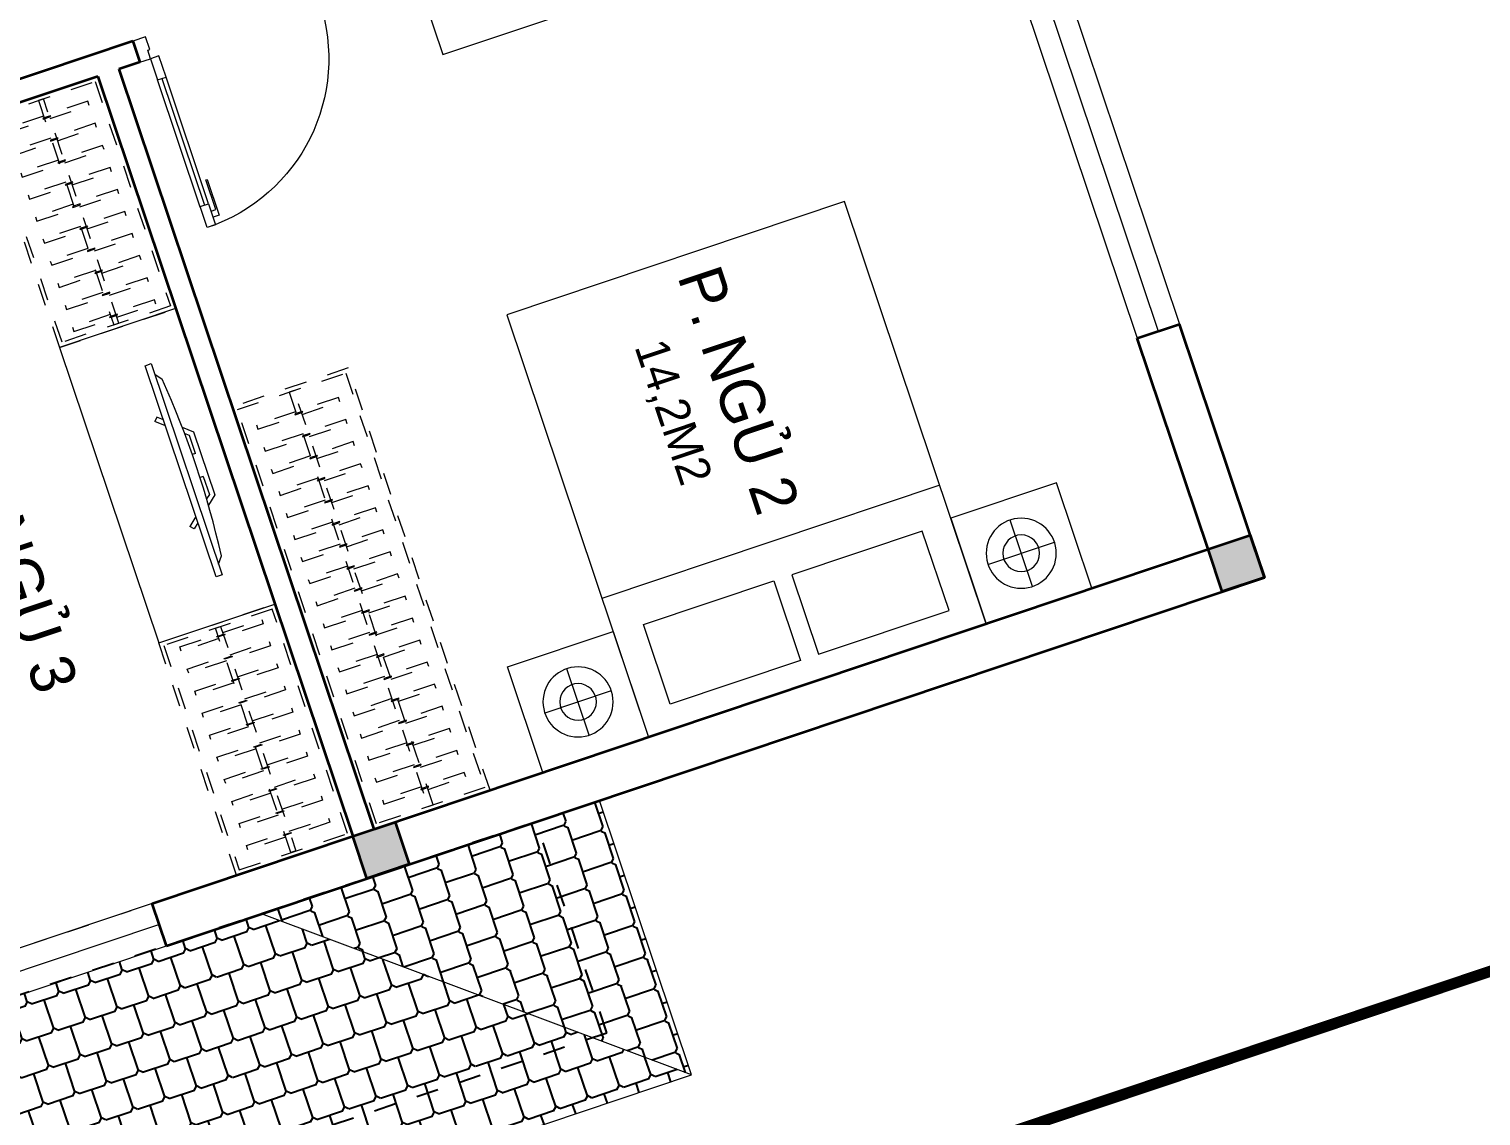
# Model space of a CAD drawing. Header units: metres. Extents: x 568332 to 569219, y 2065964 to 2066430.
# Drawn here: x 568485.88 to 568492.4, y 2066222.83 to 2066227.71 of the extents above; entities that cross this region are included whole.
import ezdxf

# ---------------------------------------------------------------- set-up
doc = ezdxf.new("R2010")
doc.units = ezdxf.units.M
for name, pattern in [('$AUDIT_BAD_LTYPE2', [0]), ('CENTER', [2, 1.25, -0.25, 0.25, -0.25]), ('HIDDEN', [0.375, 0.25, -0.125]), ('X-5M-G-MB PHONGNGU$0$HIDDEN2', [0.1875, 0.125, -0.0625])]:
    doc.linetypes.add(name, pattern=pattern)
doc.layers.get('0').update_dxf_attribs({"linetype": 'CONTINUOUS'})
doc.layers.get('DEFPOINTS').update_dxf_attribs({"linetype": 'CONTINUOUS'})
for name, color, linetype, lineweight in [('-CENTER', 143, 'CENTER', 13), ('-CONCRETE', 1, 'CONTINUOUS', 35), ('-DOOR', 137, 'CONTINUOUS', 9), ('-FURNITURE', 46, 'CONTINUOUS', 9), ('-LINE1', 7, 'CONTINUOUS', 18), ('-WALL', 4, 'CONTINUOUS', 35), ('TEXT25', 2, 'CONTINUOUS', 13)]:
    doc.layers.add(name, color=color, linetype=linetype, lineweight=lineweight)
doc.layers.add('-RANH GIOI LO DAT', color=12, linetype='CONTINUOUS')
doc.layers.add('13. NET HATCH', color=252, linetype='CONTINUOUS')
doc.styles.add('SVN_AVO_thuong', font='')
doc.styles.add('T1', font='', dxfattribs={"height": 200})
doc.styles.get('SVN_AVO_thuong').set_extended_font_data('SVN-Avo')
doc.styles.get('T1').set_extended_font_data('VNgeometric Light')

# ---------------------------------------------------------------- blocks, each defined once
blk = doc.blocks.new('*U250')
at = {"linetype": 'X-5M-G-MB PHONGNGU$0$HIDDEN2'}
for points in [[(0, 600.0000000004657), (0, 0), (1199.92683835766, -3.773158211537314e-10), (1199.92683835766, 600.0000000000883)], [(1179.92683835766, 579.999661372015), (1179.92683835766, 19.99966137201513), (20, 20.00000000046566), (20, 580.0000000004657)], [(1179.92683835766, 286.6991212950972), (1179.92683835766, 313.099121295004), (20, 313.0991212953813), (19.99999859370291, 286.6991212952417)], [(113.7817614636733, 319.1750910408318), (109.4317788550979, 319.1750910408318), (109.4317788550979, 280.441767644881), (113.7817614636733, 280.441767644881)], [(227.7817614636733, 319.1750910407849), (223.4317788550979, 319.1750910407849), (223.4317788550979, 280.4417676448341), (227.7817614636733, 280.4417676448341)], [(341.7817614636733, 319.175091040738), (337.4317788550979, 319.175091040738), (337.4317788550979, 280.4417676447872), (341.7817614636733, 280.4417676447872)], [(455.7817614636733, 319.1750910406911), (451.4317788550979, 319.1750910406911), (451.4317788550979, 280.4417676447403), (455.7817614636733, 280.4417676447403)], [(569.7817614636733, 319.1750910406442), (565.431778855098, 319.1750910406442), (565.431778855098, 280.4417676446934), (569.7817614636733, 280.4417676446934)], [(683.7817614636733, 319.1750910405973), (679.431778855098, 319.1750910405973), (679.431778855098, 280.4417676446465), (683.7817614636733, 280.4417676446465)], [(797.7817614636733, 319.1750910405504), (793.431778855098, 319.1750910405504), (793.431778855098, 280.4417676445996), (797.7817614636733, 280.4417676445996)], [(911.7817614636733, 319.1750910405035), (907.431778855098, 319.1750910405035), (907.431778855098, 280.4417676445527), (911.7817614636733, 280.4417676445527)], [(1025.781761463673, 319.1750910404566), (1021.431778855098, 319.1750910404566), (1021.431778855098, 280.4417676445057), (1025.781761463673, 280.4417676445057)], [(1139.781761463673, 319.1750910404097), (1135.431778855098, 319.1750910404097), (1135.431778855098, 280.4417676444588), (1139.781761463673, 280.4417676444588)]]:
    blk.add_lwpolyline(points, close=True, dxfattribs=at)
for points in [[(122.2409142897814, 313.1103512093413), (122.2409142897814, 515.2497102723445), (100.1765458012815, 515.2497102723445), (100.1765458012815, 313.1103512093413)], [(236.2409142897814, 313.1103512092944), (236.2409142897814, 515.2497102722975), (214.1765458012815, 515.2497102722975), (214.1765458012815, 313.1103512092944)], [(350.2409142897814, 313.1103512092475), (350.2409142897814, 515.2497102722507), (328.1765458012815, 515.2497102722507), (328.1765458012815, 313.1103512092475)], [(464.2409142897814, 313.1103512092006), (464.2409142897814, 515.2497102722037), (442.1765458012815, 515.2497102722037), (442.1765458012815, 313.1103512092006)], [(578.2409142897814, 313.1103512091537), (578.2409142897814, 515.2497102721569), (556.1765458012815, 515.2497102721569), (556.1765458012815, 313.1103512091537)], [(692.2409142897814, 313.1103512091068), (692.2409142897814, 515.24971027211), (670.1765458012815, 515.24971027211), (670.1765458012815, 313.1103512091068)], [(806.2409142897814, 313.1103512090599), (806.2409142897814, 515.249710272063), (784.1765458012815, 515.249710272063), (784.1765458012815, 313.1103512090599)], [(920.2409142897814, 313.110351209013), (920.2409142897814, 515.2497102720162), (898.1765458012815, 515.2497102720162), (898.1765458012815, 313.110351209013)], [(1034.240914289781, 313.1103512089661), (1034.240914289781, 515.2497102719692), (1012.176545801281, 515.2497102719692), (1012.176545801281, 313.1103512089661)], [(1148.240914289781, 313.1103512089192), (1148.240914289781, 515.2497102719224), (1126.176545801281, 515.2497102719224), (1126.176545801281, 313.1103512089192)], [(100.1765458012815, 286.7103512094345), (100.1765458012815, 92.0852110228024), (122.2409142897814, 92.0852110228024), (122.2409142897814, 286.7103512094345)], [(214.1765458012815, 286.7103512093876), (214.1765458012815, 92.08521102275549), (236.2409142897814, 92.08521102275549), (236.2409142897814, 286.7103512093876)], [(328.1765458012815, 286.7103512093407), (328.1765458012815, 92.08521102270858), (350.2409142897814, 92.08521102270858), (350.2409142897814, 286.7103512093407)], [(442.1765458012815, 286.7103512092938), (442.1765458012815, 92.08521102266168), (464.2409142897814, 92.08521102266168), (464.2409142897814, 286.7103512092938)], [(556.1765458012815, 286.7103512092469), (556.1765458012815, 92.08521102261477), (578.2409142897814, 92.08521102261477), (578.2409142897814, 286.7103512092469)], [(670.1765458012815, 286.7103512092), (670.1765458012815, 92.08521102256786), (692.2409142897814, 92.08521102256786), (692.2409142897814, 286.7103512092)], [(784.1765458012815, 286.7103512091531), (784.1765458012815, 92.08521102252095), (806.2409142897814, 92.08521102252095), (806.2409142897814, 286.7103512091531)], [(898.1765458012815, 286.7103512091062), (898.1765458012815, 92.08521102247404), (920.2409142897814, 92.08521102247404), (920.2409142897814, 286.7103512091062)], [(1012.176545801281, 286.7103512090592), (1012.176545801281, 92.08521102242715), (1034.240914289781, 92.08521102242715), (1034.240914289781, 286.7103512090592)], [(1126.176545801281, 286.7103512090123), (1126.176545801281, 92.08521102238024), (1148.240914289781, 92.08521102238024), (1148.240914289781, 286.7103512090123)]]:
    blk.add_lwpolyline(points, dxfattribs=at)
blk = doc.blocks.new('*U149')
at = {"linetype": '$AUDIT_BAD_LTYPE2'}
for p, q in [((70, 100), (70, 699.9999999999982)), ((90, 699.9999999999982), (90, 100))]:
    blk.add_line(p, q, dxfattribs=at)
for points in [[(50, 699.9999999999982), (90, 699.9999999999982), (90, 799.9999999999982), (50, 799.9999999999982), (50, 699.9999999999982)], [(50, 702.9059272893337), (50, 100)], [(50, 100), (90, 100), (90, 0), (50, 0), (50, 100)]]:
    blk.add_lwpolyline(points)
for points in [[(118.2698876160139, 594.5156181119073), (118.2698876160139, 764.1349438079906), (90, 764.1349438079906), (90, 735.8650561920058), (112.6159100928053, 735.8650561920058), (112.6159100928053, 594.5156181119073)], [(0, 0), (50, 0), (50, -40), (60, -40), (60, -99.99999999999272), (0, -99.99999999999272)], [(899.9999999999982, 1.3252863207713e-28), (849.9999999999982, 1.3252863207713e-28), (849.9999999999982, -40.00000000000001), (839.9999999999982, -40.00000000000001), (839.9999999999982, -99.99999999999272), (899.9999999999982, -99.99999999999272)]]:
    blk.add_lwpolyline(points, close=True)
at = {"linetype": '$AUDIT_BAD_LTYPE2', "ltscale": 0.3}
blk.add_arc((50, 0), 799.9999999999982, 0, 90, dxfattribs=at)
blk = doc.blocks.new('*U168')
at = {"linetype": 'X-5M-G-MB PHONGNGU$0$HIDDEN2'}
for points in [[(0, 600.0000000004657), (0, 0), (2181.818181820297, -7.813323814654285e-10), (2181.818181820297, 599.9999999996843)], [(2161.818181820297, 579.999661371611), (2161.818181820297, 19.99966137161111), (20, 20.00000000046566), (20, 580.0000000004657)], [(2161.818181820297, 286.6991212946932), (2161.818181820297, 313.0991212946), (20, 313.0991212953813), (19.99999859370291, 286.6991212952417)], [(113.7817614636733, 319.1750910408318), (109.4317788550979, 319.1750910408318), (109.4317788550979, 280.441767644881), (113.7817614636733, 280.441767644881)], [(227.7817614636733, 319.1750910407849), (223.4317788550979, 319.1750910407849), (223.4317788550979, 280.4417676448341), (227.7817614636733, 280.4417676448341)], [(341.7817614636733, 319.175091040738), (337.4317788550979, 319.175091040738), (337.4317788550979, 280.4417676447872), (341.7817614636733, 280.4417676447872)], [(455.7817614636733, 319.1750910406911), (451.4317788550979, 319.1750910406911), (451.4317788550979, 280.4417676447403), (455.7817614636733, 280.4417676447403)], [(569.7817614636733, 319.1750910406442), (565.431778855098, 319.1750910406442), (565.431778855098, 280.4417676446934), (569.7817614636733, 280.4417676446934)], [(683.7817614636733, 319.1750910405973), (679.431778855098, 319.1750910405973), (679.431778855098, 280.4417676446465), (683.7817614636733, 280.4417676446465)], [(797.7817614636733, 319.1750910405504), (793.431778855098, 319.1750910405504), (793.431778855098, 280.4417676445996), (797.7817614636733, 280.4417676445996)], [(911.7817614636733, 319.1750910405035), (907.431778855098, 319.1750910405035), (907.431778855098, 280.4417676445527), (911.7817614636733, 280.4417676445527)], [(1025.781761463673, 319.1750910404566), (1021.431778855098, 319.1750910404566), (1021.431778855098, 280.4417676445057), (1025.781761463673, 280.4417676445057)], [(1139.781761463673, 319.1750910404097), (1135.431778855098, 319.1750910404097), (1135.431778855098, 280.4417676444588), (1139.781761463673, 280.4417676444588)], [(1253.781761463673, 319.1750910403628), (1249.431778855098, 319.1750910403628), (1249.431778855098, 280.4417676444119), (1253.781761463673, 280.4417676444119)], [(1367.781761463673, 319.1750910403159), (1363.431778855098, 319.1750910403159), (1363.431778855098, 280.441767644365), (1367.781761463673, 280.441767644365)], [(1481.781761463673, 319.175091040269), (1477.431778855098, 319.175091040269), (1477.431778855098, 280.4417676443181), (1481.781761463673, 280.4417676443181)], [(1595.781761463673, 319.175091040222), (1591.431778855098, 319.175091040222), (1591.431778855098, 280.4417676442712), (1595.781761463673, 280.4417676442712)], [(1709.781761463673, 319.1750910401751), (1705.431778855098, 319.1750910401751), (1705.431778855098, 280.4417676442243), (1709.781761463673, 280.4417676442243)], [(1823.781761463673, 319.1750910401282), (1819.431778855098, 319.1750910401282), (1819.431778855098, 280.4417676441774), (1823.781761463673, 280.4417676441774)], [(1937.781761463673, 319.1750910400813), (1933.431778855098, 319.1750910400813), (1933.431778855098, 280.4417676441305), (1937.781761463673, 280.4417676441305)], [(2051.781761463673, 319.1750910400344), (2047.431778855098, 319.1750910400344), (2047.431778855098, 280.4417676440836), (2051.781761463673, 280.4417676440836)]]:
    blk.add_lwpolyline(points, close=True, dxfattribs=at)
for points in [[(122.2409142897814, 313.1103512093413), (122.2409142897814, 515.2497102723445), (100.1765458012815, 515.2497102723445), (100.1765458012815, 313.1103512093413)], [(236.2409142897814, 313.1103512092944), (236.2409142897814, 515.2497102722975), (214.1765458012815, 515.2497102722975), (214.1765458012815, 313.1103512092944)], [(350.2409142897814, 313.1103512092475), (350.2409142897814, 515.2497102722507), (328.1765458012815, 515.2497102722507), (328.1765458012815, 313.1103512092475)], [(464.2409142897814, 313.1103512092006), (464.2409142897814, 515.2497102722037), (442.1765458012815, 515.2497102722037), (442.1765458012815, 313.1103512092006)], [(578.2409142897814, 313.1103512091537), (578.2409142897814, 515.2497102721569), (556.1765458012815, 515.2497102721569), (556.1765458012815, 313.1103512091537)], [(692.2409142897814, 313.1103512091068), (692.2409142897814, 515.24971027211), (670.1765458012815, 515.24971027211), (670.1765458012815, 313.1103512091068)], [(806.2409142897814, 313.1103512090599), (806.2409142897814, 515.249710272063), (784.1765458012815, 515.249710272063), (784.1765458012815, 313.1103512090599)], [(920.2409142897814, 313.110351209013), (920.2409142897814, 515.2497102720162), (898.1765458012815, 515.2497102720162), (898.1765458012815, 313.110351209013)], [(1034.240914289781, 313.1103512089661), (1034.240914289781, 515.2497102719692), (1012.176545801281, 515.2497102719692), (1012.176545801281, 313.1103512089661)], [(1148.240914289781, 313.1103512089192), (1148.240914289781, 515.2497102719224), (1126.176545801281, 515.2497102719224), (1126.176545801281, 313.1103512089192)], [(1262.240914289781, 313.1103512088723), (1262.240914289781, 515.2497102718754), (1240.176545801281, 515.2497102718754), (1240.176545801281, 313.1103512088723)], [(1376.240914289781, 313.1103512088254), (1376.240914289781, 515.2497102718285), (1354.176545801281, 515.2497102718285), (1354.176545801281, 313.1103512088254)], [(1490.240914289781, 313.1103512087785), (1490.240914289781, 515.2497102717816), (1468.176545801281, 515.2497102717816), (1468.176545801281, 313.1103512087785)], [(1604.240914289781, 313.1103512087315), (1604.240914289781, 515.2497102717347), (1582.176545801281, 515.2497102717347), (1582.176545801281, 313.1103512087315)], [(1718.240914289781, 313.1103512086846), (1718.240914289781, 515.2497102716878), (1696.176545801281, 515.2497102716878), (1696.176545801281, 313.1103512086846)], [(1832.240914289781, 313.1103512086377), (1832.240914289781, 515.2497102716409), (1810.176545801281, 515.2497102716409), (1810.176545801281, 313.1103512086377)], [(1946.240914289781, 313.1103512085908), (1946.240914289781, 515.2497102715939), (1924.176545801281, 515.2497102715939), (1924.176545801281, 313.1103512085908)], [(2060.240914289781, 313.1103512085439), (2060.240914289781, 515.2497102715471), (2038.176545801281, 515.2497102715471), (2038.176545801281, 313.1103512085439)], [(100.1765458012815, 286.7103512094345), (100.1765458012815, 92.0852110228024), (122.2409142897814, 92.0852110228024), (122.2409142897814, 286.7103512094345)], [(214.1765458012815, 286.7103512093876), (214.1765458012815, 92.08521102275549), (236.2409142897814, 92.08521102275549), (236.2409142897814, 286.7103512093876)], [(328.1765458012815, 286.7103512093407), (328.1765458012815, 92.08521102270858), (350.2409142897814, 92.08521102270858), (350.2409142897814, 286.7103512093407)], [(442.1765458012815, 286.7103512092938), (442.1765458012815, 92.08521102266168), (464.2409142897814, 92.08521102266168), (464.2409142897814, 286.7103512092938)], [(556.1765458012815, 286.7103512092469), (556.1765458012815, 92.08521102261477), (578.2409142897814, 92.08521102261477), (578.2409142897814, 286.7103512092469)], [(670.1765458012815, 286.7103512092), (670.1765458012815, 92.08521102256786), (692.2409142897814, 92.08521102256786), (692.2409142897814, 286.7103512092)], [(784.1765458012815, 286.7103512091531), (784.1765458012815, 92.08521102252095), (806.2409142897814, 92.08521102252095), (806.2409142897814, 286.7103512091531)], [(898.1765458012815, 286.7103512091062), (898.1765458012815, 92.08521102247404), (920.2409142897814, 92.08521102247404), (920.2409142897814, 286.7103512091062)], [(1012.176545801281, 286.7103512090592), (1012.176545801281, 92.08521102242715), (1034.240914289781, 92.08521102242715), (1034.240914289781, 286.7103512090592)], [(1126.176545801281, 286.7103512090123), (1126.176545801281, 92.08521102238024), (1148.240914289781, 92.08521102238024), (1148.240914289781, 286.7103512090123)], [(1240.176545801281, 286.7103512089654), (1240.176545801281, 92.08521102233333), (1262.240914289781, 92.08521102233333), (1262.240914289781, 286.7103512089654)], [(1354.176545801281, 286.7103512089186), (1354.176545801281, 92.08521102228642), (1376.240914289781, 92.08521102228642), (1376.240914289781, 286.7103512089186)], [(1468.176545801281, 286.7103512088717), (1468.176545801281, 92.0852110222395), (1490.240914289781, 92.0852110222395), (1490.240914289781, 286.7103512088717)], [(1582.176545801281, 286.7103512088247), (1582.176545801281, 92.0852110221926), (1604.240914289781, 92.0852110221926), (1604.240914289781, 286.7103512088247)], [(1696.176545801281, 286.7103512087778), (1696.176545801281, 92.0852110221457), (1718.240914289781, 92.0852110221457), (1718.240914289781, 286.7103512087778)], [(1810.176545801281, 286.7103512087309), (1810.176545801281, 92.08521102209879), (1832.240914289781, 92.08521102209879), (1832.240914289781, 286.7103512087309)], [(1924.176545801281, 286.710351208684), (1924.176545801281, 92.08521102205188), (1946.240914289781, 92.08521102205188), (1946.240914289781, 286.710351208684)], [(2038.176545801281, 286.7103512086371), (2038.176545801281, 92.08521102200497), (2060.240914289781, 92.08521102200497), (2060.240914289781, 286.7103512086371)]]:
    blk.add_lwpolyline(points, dxfattribs=at)
blk = doc.blocks.new('XR.MB.LM123$0$tvi 1')
blk.add_lwpolyline([(28.54445810673496, -2.291926648467779e-10), (28.54445810673496, -999.9999999999964), (-7.275957614183426e-12, -1000), (0, 0)], close=True)
for points in [[(28.54445810680045, -50.31958968611434), (52.37372755713295, -80.86315460130209)], [(-24.09820395050338, -235.5599978379832), (-39.09879504836863, -251.7939635238108)], [(0, -284.7849796677438), (-39.09879504836863, -251.7939635238108)], [(0, -255.9952397129928), (-24.09820395050338, -235.5599978379832)], [(69.66229681991535, -315.0836646851385), (111.1934016081432, -350.2927865858655), (111.193401608034, -649.712917566063), (69.68611289083492, -684.9110379843005)], [(89.09002233762294, -445.7449799550195), (89.09002233762294, -359.9578938602899), (70.91298945683957, -344.6203678706661)], [(89.09002233762294, -445.7449799550195), (73.49991829216015, -445.7449799550232)], [(89.09002233768115, -554.2550200447404), (89.09002233773936, -640.0421061392371), (70.91298945678864, -655.3796321293303)], [(89.09002233768115, -554.2550200447404), (73.49991829216015, -554.2550200447404)], [(0, -715.2150203320198), (-39.09879504836863, -748.2060364759491)], [(-24.09820395050338, -764.4400021620095), (-39.09879504836863, -748.2060364759491)], [(0, -744.004760287), (-24.09820395050338, -764.4400021620095)], [(28.54445810674224, -949.680410313882), (52.37372755713295, -919.1368453984578)]]:
    blk.add_lwpolyline(points)
blk.add_arc((-4025.16618952866, -499.9999999999964), 4099.025185406737, 354.1310878512652, 5.868912148527433)
blk = doc.blocks.new('G1600')
for p, q in [((137477.0741823114, -212827.2147267315), (139077.0741823114, -212827.2147267327)), ((137227.6935681712, -213391.7193460799), (137227.6935681718, -213076.8871672568)), ((139326.4547964507, -213391.7193460799), (139326.4547964501, -213076.8871672568)), ((137385.1096575831, -213234.3032566686), (137070.2774787599, -213234.3032566681)), ((139169.0387070388, -213234.3032566686), (139483.870885862, -213234.3032566681))]:
    blk.add_line(p, q)
blk.add_lwpolyline([(137477.074182311, -213484.2147267315), (137477.0741823123, -211484.2147267315), (139077.0741823123, -211484.2147267327), (139077.074182311, -213484.2147267327), (137477.074182311, -213484.2147267315)])
for points in [[(136977.074182316, -213484.2147267311), (136977.0741823163, -212984.3917867657), (137477.0741823113, -212984.3917867661), (137477.074182311, -213484.2147267315)], [(137617.074182311, -213375.2147267316), (137617.0741823112, -212998.7147267316), (138234.5741823112, -212998.714726732), (138234.574182311, -213375.214726732)], [(138937.074182311, -213375.2147267325), (138937.0741823112, -212998.7147267325), (138319.5741823112, -212998.7147267321), (138319.574182311, -213375.2147267321)], [(139577.0741823059, -213484.2147267331), (139577.0741823062, -212984.3917867677), (139077.0741823113, -212984.3917867673), (139077.074182311, -213484.2147267327)]]:
    blk.add_lwpolyline(points, close=True)
for centre, radius in [((137227.6935681715, -213234.3032566684), 157.4160894116067), ((139326.4547964504, -213234.3032566684), 157.4160894116067), ((137227.6935681715, -213234.3032566684), 82.41608941160666), ((139326.4547964504, -213234.3032566684), 82.41608941160666)]:
    blk.add_circle(centre, radius)
blk = doc.blocks.new('A$C5C575821')
at = {"layer": '-CONCRETE'}
h = blk.add_hatch(color=256, dxfattribs=at)
h.dxf.hatch_style = 1
h.paths.add_polyline_path([(-0.00237559899687767, 200.0000000000146), (-0.00237559899687767, 1.455191522836685e-11), (199.9976244010031, 1.455191522836685e-11), (199.9976244010031, 200.0000000000146)])
blk.add_lwpolyline([(-0.00237559899687767, 1.455191522836685e-11), (199.9976244010031, 1.455191522836685e-11), (199.9976244010031, 200.0000000000146), (-0.00237559899687767, 200.0000000000146)], close=True, dxfattribs=at)
blk = doc.blocks.new('A$C4D045CFB')
at = {"layer": '13. NET HATCH'}
h = blk.add_hatch(dxfattribs=at)
h.set_pattern_fill('MAIGO-12', color=256, scale=300, angle=180)
h.set_pattern_definition([(180, (-90, 1.102182119232618e-14), (-75.00000000000001, -150), [120, -30, 120, -30]), (270, (-75, -14.99999999999999), (74.99999999999997, -150), [135, -165]), (225, (-60, 7.34788079488412e-15), (-75.00000000142688, -150.0000000028537), [21.213203436, -403.0508652]), (315, (-90, 1.102182119232618e-14), (75.00000000142684, -150.0000000028537), [21.213203436, -403.0508652])])
h.paths.add_polyline_path([(1299.999119955668, 6100.494044825784), (1299.953723877203, 5215.284894083044), (1299.999119955668, 5229.592269479996), (1299.999119955668, 4500.000660992693), (-0.0008800443320069462, 6100.494044825784)])
h = blk.add_hatch(dxfattribs=at)
h.set_pattern_fill('MAIGO-12', color=256, scale=300, angle=270)
h.set_pattern_definition([(270, (-1.653273178848927e-14, -90), (150, -75.00000000000003), [120, -30, 120, -30]), (0, (14.99999999999999, -75), (150, 74.99999999999996), [135, -165]), (315, (-1.102182119232618e-14, -60), (150.0000000028537, -75.0000000014269), [21.213203436, -403.0508652]), (45, (-1.653273178848927e-14, -90), (150.0000000028537, 75.00000000142683), [21.213203436, -403.0508652])])
h.paths.add_polyline_path([(-0.0008800443320069462, 6100.494044825784), (1299.999119955668, 4500.000660992693), (1299.999119955668, 1300.000660992693), (-0.0008800443320069462, 0.000660992693156004)])
h = blk.add_hatch(dxfattribs=at)
h.set_pattern_fill('MAIGO-12', color=256, scale=300)
h.set_pattern_definition([(0, (90, 0), (75, 150), [120, -30, 120, -30]), (90, (75, 15), (-74.99999999999999, 150), [135, -165]), (45, (60, 0), (75.00000000142687, 150.0000000028537), [21.213203436, -403.0508652]), (135, (90, 0), (-75.00000000142686, 150.0000000028537), [21.213203436, -403.0508652])])
h.paths.add_polyline_path([(1299.999119955668, 1300.000660992693), (1299.999119955668, 0.000660992693156004), (-0.0008800443320069462, 0.000660992693156004)])
at = {"layer": '-LINE1'}
for p, q in [((-0.0008800443320069462, 0.000660992693156004), (-0.0008800443320069462, 6100.494044825784)), ((-0.0008800443320069462, 6100.494044825784), (1299.999119955668, 6100.494044825784)), ((-0.0008800443320069462, 6100.494044825784), (1299.999119955668, 4500.000660992693)), ((-0.0008800443320069462, 0.000660992693156004), (1299.999119955668, 1300.000660992693)), ((1299.999119955668, 0.000660992693156004), (-0.0008800443320069462, 0.000660992693156004))]:
    blk.add_line(p, q, dxfattribs=at)
at = {"layer": 'DEFPOINTS', "linetype": 'HIDDEN', "ltscale": 5}
blk.add_lwpolyline([(1299.999119955668, 300.0006609926932), (299.999119955668, 300.0006609926932), (299.999119955668, 5800.494044825784), (1299.999119955668, 5800.494044825784)], close=True, dxfattribs=at)
blk = doc.blocks.new('M26-T3')
at = {"layer": '-DOOR'}
for p, q in [((200264.9183146954, -620257.9323740005), (201864.7754132748, -620257.9989278316)), ((200264.9088065624, -620357.9323737621), (201864.7659049034, -620357.9989275932)), ((200264.9088065624, -620457.9323737621), (201864.7659049034, -620457.9989275932)), ((202964.9699914455, -625457.7220172882), (202964.3798782825, -627457.7221672535))]:
    blk.add_line(p, q, dxfattribs=at)
blk.add_lwpolyline([(203064.379878521, -627457.7221674919), (203064.9699921608, -625457.7220172882), (202864.9699909687, -625457.7220172882), (202864.3798775673, -627457.7221674919)], close=True, dxfattribs=at)
at = {"layer": '-FURNITURE'}
for points in [[(199264.9139287472, -623007.9687843323), (199664.9139287472, -623007.9687843323), (199664.9139287472, -621607.9687843323), (199264.9139287472, -621607.9687843323)], [(200364.8468639851, -624507.9687843323), (200364.8468639851, -625057.9687843323), (201764.8468637466, -625057.9687843323), (201764.8468639851, -624507.9687843323)]]:
    blk.add_lwpolyline(points, close=True, dxfattribs=at)
at = {"layer": '-RANH GIOI LO DAT', "linetype": 'HIDDEN', "ltscale": 10, "const_width": 49.99999999999999}
blk.add_lwpolyline([(196064.78455019, -618257.9500527382), (196064.7845509052, -635828.8028199673), (205064.7845506668, -636253.8403921127), (205064.7845504284, -618257.9500527382)], close=True, dxfattribs=at)
at = {"layer": '-WALL'}
for p, q in [((201864.757131815, -620457.9989271164), (201864.757131815, -620257.9989271164)), ((203064.7797989845, -620257.9500527382), (201864.7754132748, -620257.9989278316)), ((203064.7797992229, -625457.7220172882), (203064.7797989845, -620257.9500527382)), ((202864.7797989845, -620457.9500527382), (201864.7571315765, -620457.9500527382)), ((202864.7797989845, -624407.9687843323), (202864.7797989845, -620457.9500527382)), ((199164.9139287472, -624307.9687843323), (199164.9139287472, -625239.4147357941)), ((199164.9139287472, -624307.9687843323), (199265.4852931499, -624307.9687843323)), ((199264.9139287472, -624307.9687843323), (199264.9139289856, -624407.9687843323)), ((199264.9139289856, -624407.9687843323), (202864.7797989845, -624407.9687843323)), ((199264.9139289856, -624507.9687843323), (202864.7797992229, -624507.9687843323)), ((199264.9139289856, -624507.9687843323), (199264.9139289856, -625239.4147357941)), ((202864.9699909687, -625457.7220172882), (202864.7797992229, -624507.9687843323)), ((203064.8870384693, -625457.7444782257), (202864.8041679859, -625457.7444782257))]:
    blk.add_line(p, q, dxfattribs=at)
blk.add_line((202864.5457079411, -627457.7446284294), (202864.8041679859, -625457.7444782257))
at = {"layer": '-DOOR', "xscale": -0.9999999999999999, "rotation": 270}
blk.add_blockref('*U149', (199265.4852931499, -624307.9687843323), dxfattribs=at)
at = {"layer": '-FURNITURE', "xscale": -1, "rotation": 90}
blk.add_blockref('G1600', (-10619.43492770195, -484030.8946018219), dxfattribs=at)
at = {"layer": '-FURNITURE', "extrusion": (0, 0, -1), "xscale": -0.9166666666659737, "yscale": 0.9166666666659737, "zscale": -0.9166666666659737, "rotation": 180}
blk.add_blockref('*U168', (-202864.7797992229, -623857.9687843323), dxfattribs=at)
at = {"layer": '-FURNITURE', "extrusion": (0, 0, -1), "yscale": 0.916666666665974}
for p, xscale, zscale in [((-199264.9139287472, -625057.9687843323), -0.916666666665974, -0.916666666665974), ((-202864.7797989845, -625057.9687843323), 0.916666666665974, -0.9166666666659739)]:
    blk.add_blockref('*U250', p, dxfattribs=dict(at, xscale=xscale, zscale=zscale))
at = {"layer": '-FURNITURE', "extrusion": (0, 0, -1), "xscale": -0.9999999999999998, "rotation": 270.0036897224083}
blk.add_blockref('XR.MB.LM123$0$tvi 1', (-200564.8468649387, -624719.1299865246), dxfattribs=at)
at = {"layer": '-WALL', "xscale": -0.9999999999999999}
for name, p in [('A$C5C575821', (203064.7797989845, -620457.9500527382)), ('A$C4D045CFB', (204364.7812948227, -629507.9694452286)), ('A$C5C575821', (203064.7797992229, -624507.9687843323))]:
    blk.add_blockref(name, p, dxfattribs=at)
at = {"layer": 'TEXT25'}
for s, height, style, p in [('P. NGỦ 2', 200, 'SVN_AVO_thuong', (200943.8409917355, -622327.1896901131)), ('14,2M2', 150, 'T1', (201182.0515611172, -622610.4580762386)), ('P. NGỦ 3', 200, 'SVN_AVO_thuong', (200675.0602104664, -625653.1258115768))]:
    blk.add_text(s, height=height, rotation=1.284075563962397e-06, dxfattribs=dict(at, style=style)).set_placement(p)
blk = doc.blocks.new('M27-T3')
at = {"layer": '-RANH GIOI LO DAT', "linetype": 'HIDDEN', "ltscale": 10, "const_width": 50}
blk.add_lwpolyline([(196705.0039944306, -683921.4892388199), (196705.0039945305, -701917.379578126), (205705.0039946673, -702342.4171502552), (205705.0039946695, -683921.4892389331)], close=True, dxfattribs=at)

msp = doc.modelspace()

# ---------------------------------------------------------------- block references
at = {"layer": '-CENTER', "xscale": 0.001, "yscale": 0.001, "zscale": 0.001, "rotation": 288.5514997315572}
msp.add_blockref('M26-T3', (569014.8495000598, 2066615.100462762), dxfattribs=at)

# ---------------------------------------------------------------- next in the draw order: block references
at = {"layer": '-CENTER', "xscale": 0.001, "yscale": 0.001, "zscale": 0.001, "rotation": 288.5514997311919}
msp.add_blockref('M27-T3', (569079.760756792, 2066628.0663819), dxfattribs=at)

doc.saveas('drawing.dxf')
